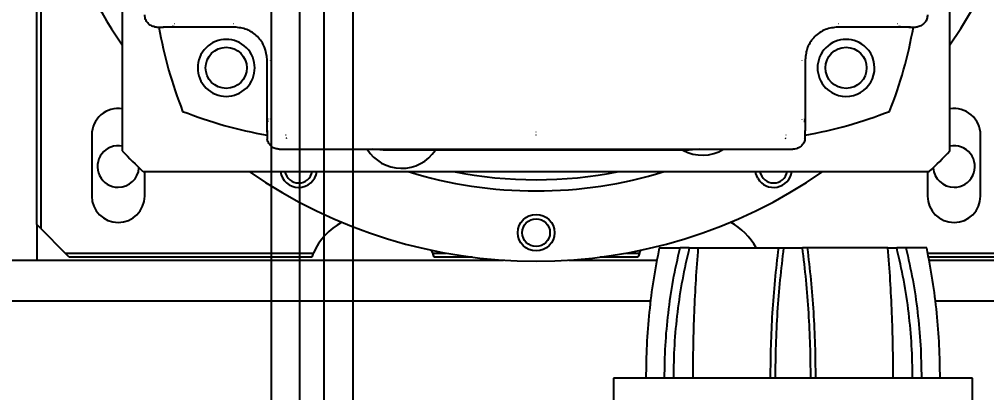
# Model space of a CAD drawing. Header units: inches. Extents: x -347369 to -260369, y 119522 to 149869.
# Drawn here: x -263201.9 to -262964.7, y 139558.1 to 139649.8 of the extents above; entities that cross this region are included whole.
import ezdxf

# ---------------------------------------------------------------- set-up
doc = ezdxf.new("R2010")
doc.units = ezdxf.units.IN
doc.header["$LTSCALE"] = 300
doc.linetypes.add('DOT2', pattern=[0.635, 0, -0.635])
doc.layers.add('INCASTELLATURA MOT', color=4, linetype='Continuous')
doc.layers.add('QUOTE', color=7, linetype='Continuous')
doc.styles.get("Standard").update_dxf_attribs({"font": 'romans.shx'})
doc.dimstyles.new('sc1a100_pollici', dxfattribs={"dimscale": 100, "dimtxt": 3, "dimasz": 3, "dimexe": 0, "dimexo": 0, "dimgap": 1, "dimtad": 1, "dimzin": 12, "dimdsep": 46, "dimtxsty": 'Standard', "dimblk": 'CLOSEDBLANK', "dimcen": 1, "dimclrd": 253, "dimclre": 253, "dimclrt": 2, "dimadec": 0, "dimazin": 3, "dimtfac": 1, "dimtmove": 0, "dimatfit": 1, "dimldrblk": 'CLOSEDBLANK', "dimfxl": 1, "dimtolj": 1, "dimtzin": 0, "dimarcsym": 0})

# ---------------------------------------------------------------- blocks, each defined once
blk = doc.blocks.new('_ClosedBlank')
at = {"color": 0, "linetype": 'ByBlock', "lineweight": -2}
for p, q in [((-1, 0.16667), (0, 0)), ((-1, 0.16667), (-1, -0.16667)), ((0, 0), (-1, -0.16667))]:
    blk.add_line(p, q, dxfattribs=at)
blk = doc.blocks.new('*D12')
at = {"layer": 'Defpoints', "color": 0, "transparency": 16777216}
for p in [(-263135.17, 139932.66), (-261590.13, 139932.66), (-262190.13, 138999.66)]:
    blk.add_point(p, dxfattribs=at)
at = {"layer": 'QUOTE', "color": 253, "lineweight": -2, "transparency": 16777216}
for p, q in [((-261590.13, 140232.66), (-261590.13, 140532.66)), ((-263135.17, 139932.66), (-261590.13, 139932.66)), ((-261590.13, 139932.66), (-261590.13, 138999.66)), ((-262190.13, 138999.66), (-261590.13, 138999.66)), ((-261590.13, 138699.66), (-261590.13, 135456.8))]:
    blk.add_line(p, q, dxfattribs=at)
at = {"layer": 'QUOTE', "color": 253, "lineweight": -2, "transparency": 16777216, "xscale": 300, "yscale": 300, "zscale": 300}
for p, rotation in [((-261590.13, 139932.66), 270), ((-261590.13, 138999.66), 90)]:
    blk.add_blockref('_ClosedBlank', p, dxfattribs=dict(at, rotation=rotation))
at = {"layer": 'QUOTE', "color": 2, "transparency": 16777216, "char_height": 300, "attachment_point": 5, "rotation": 90}
for s, insert in [('\\A1;[3\'-0 3/4"]', (-261261.56, 136928.23)), ('\\A1;933', (-261840.13, 136928.23))]:
    blk.add_mtext(s, dxfattribs=dict(at, insert=insert))
blk = doc.blocks.new('*U45')
at = {"layer": 'INCASTELLATURA MOT', "linetype": 'Continuous'}
for p, q in [((-10, 658), (-10, 412)), ((-3, 420.5), (-3, 658))]:
    blk.add_line(p, q, dxfattribs=at)
blk = doc.blocks.new('*U46')
at = {"layer": 'INCASTELLATURA MOT'}
for p, q in [((3, 420.5), (3, 658)), ((10, 658), (10, 408))]:
    blk.add_line(p, q, dxfattribs=at)
blk = doc.blocks.new('A$C11159156')
at = {"layer": 'INCASTELLATURA MOT', "color": 40, "linetype": 'Continuous', "lineweight": 25}
for p, q in [((-385.5, 860.66), (-385.5, 667.82)), ((-182.5, 667.82), (-182.5, 860.66)), ((-406.5, 649.74), (-406.5, 748.56)), ((-405.5, 742.1), (-405.5, 648.74)), ((-372.39, 698.24), (-373.2, 698.41)), ((-373.12, 698.32), (-372.8, 698.28)), ((-372.39, 698.24), (-372.47, 698.31)), ((-358, 698.24), (-372.39, 698.24)), ((-195.61, 698.24), (-210, 698.24)), ((-194.73, 698.38), (-195.61, 698.24)), ((-195.61, 698.24), (-195.53, 698.31)), ((-195.16, 698.28), (-194.96, 698.31)), ((-350, 675.85), (-350, 690.24)), ((-218, 690.24), (-218, 675.85)), ((-350, 675.85), (-349.93, 675.77)), ((-349.86, 674.97), (-350, 675.85)), ((-349.97, 675.54), (-349.93, 675.2)), ((-218, 675.85), (-218.17, 675.04)), ((-218.08, 675.12), (-218.04, 675.44)), ((-218, 675.85), (-218.07, 675.77)), ((-393, 671.74), (-393, 656.74)), ((-175, 656.74), (-175, 671.74)), ((-347, 668.24), (-221, 668.24)), ((-342, 668.24), (-226, 668.24)), ((-321.5, 667.99), (-324.07, 668.24)), ((-246.5, 667.99), (-321.5, 667.99)), ((-243.93, 668.24), (-246.5, 667.99)), ((-380.42, 662.74), (-187.58, 662.74)), ((-380, 656.74), (-380, 662.74)), ((-188, 662.74), (-188, 656.74)), ((-405.5, 648.74), (-406.5, 649.74)), ((-406.5, 649.74), (-406.5, 641)), ((-405.5, 648.74), (-399.5, 642.74)), ((-309.71, 643.45), (-309.38, 642.74)), ((-258.62, 642.74), (-258.29, 643.45)), ((-253.81, 644), (-248.7, 644)), ((-246.44, 644), (-248.7, 644)), ((-246.44, 644), (-244.35, 644)), ((-244.3, 644), (-224.5, 644)), ((-224.5, 644), (-223.31, 644)), ((-223.31, 644), (-218.69, 644)), ((-217.5, 644), (-218.69, 644)), ((-197.7, 644), (-217.5, 644)), ((-197.65, 644), (-195.56, 644)), ((-193.3, 644), (-195.56, 644)), ((-188.19, 644), (-193.3, 644)), ((-424, 641), (-406.5, 641)), ((-406.5, 641), (-292.01, 641)), ((-399.5, 642.74), (-338.62, 642.74)), ((-398.5, 641.74), (-399.5, 642.74)), ((-339.02, 641.74), (-398.5, 641.74)), ((-309.38, 642.74), (-306.14, 642.74)), ((-299.68, 641.74), (-308.98, 641.74)), ((-275.99, 641), (-254.36, 641)), ((-259.02, 641.74), (-268.32, 641.74)), ((-261.86, 642.74), (-258.62, 642.74)), ((-187.96, 642.74), (-168.5, 642.74)), ((-169.5, 641.74), (-187.78, 641.74)), ((-187.64, 641), (-161.5, 641)), ((-429, 631), (-255.9, 631)), ((-186.1, 631), (-139, 631)), ((-265, 612), (-265, 602.47)), ((-177, 612), (-265, 612)), ((-177, 602.53), (-177, 612))]:
    blk.add_line(p, q, dxfattribs=at)
at = {"layer": 'INCASTELLATURA MOT', "color": 40, "linetype": 'DOT2', "lineweight": 18}
for p, q in [((-358.2, 699.07), (-372.63, 699.07)), ((-195.37, 699.07), (-209.8, 699.07)), ((-349.17, 675.61), (-349.17, 690.04)), ((-218.83, 690.04), (-218.83, 675.61))]:
    blk.add_line(p, q, dxfattribs=at)
at = {"layer": 'INCASTELLATURA MOT', "color": 40, "linetype": 'Continuous', "lineweight": 25, "flags": 128}
blk.add_lwpolyline([(-229.65, 661.1), (-230.12, 662.29), (-230.21, 662.74)], dxfattribs=at)
at = {"layer": 'INCASTELLATURA MOT', "color": 40, "linetype": 'Continuous', "lineweight": 25}
for centre, radius in [((-360.01, 688.23), 5.05), ((-207.99, 688.23), 5.05), ((-284, 647.74), 4.5), ((-284, 647.74), 3.4)]:
    blk.add_circle(centre, radius, dxfattribs=at)
for centre, radius, start, end in [((-284, 764.24), 123.5, 325.2717, 34.7283), ((-284, 764.24), 123.5, 180, 214.7283), ((-271.23, 716.71), 106.9, 189.9458, 201.4929), ((-296.77, 716.71), 106.9, 338.5071, 350.0529), ((-360.01, 688.23), 7, 315, 135), ((-207.99, 688.23), 7, 45, 225), ((-360.01, 688.23), 7, 135, 315), ((-207.99, 688.23), 7, 225, 45), ((-386.5, 671.74), 6.5, 81.1501, 180), ((-331.53, 777.01), 106.9, 248.5071, 260.0529), ((-236.47, 777.01), 106.9, 279.9458, 291.4929), ((-181.5, 671.74), 6.5, 0, 98.8499), ((-386.5, 664), 5.1, 78.6923, 270), ((-181.5, 664), 5.1, 270, 101.3077), ((-284, 764.24), 140, 223.5312, 226.4688), ((-317, 673.56), 10, 212.1384, 326.1538), ((-243.22, 676.78), 10, 241.5376, 301.3363), ((-284, 764.24), 140, 313.5312, 316.4688), ((-386.5, 664), 5.1, 270, 356.457), ((-284, 764.24), 123.5, 235.2717, 304.7283), ((-342.25, 663.35), 4.5, 187.7656, 352.2344), ((-342.25, 663.35), 3.4, 190.3019, 349.6981), ((-284, 764.24), 106.25, 252.8031, 287.1969), ((-284, 764.24), 103.5, 258.718, 281.282), ((-225.75, 663.35), 4.5, 210, 352.2344), ((-225.75, 663.35), 3.4, 190.3019, 349.6981), ((-181.5, 664), 5.1, 183.543, 270), ((-386.5, 656.74), 6.5, 180, 0), ((-181.5, 656.74), 6.5, 180, 0), ((-324, 636.24), 16, 118.5209, 156.0305), ((-244, 636.24), 16, 29.0125, 61.4791), ((-324, 636.24), 16, 156.0305, 159.8945), ((-324, 636.24), 16, 20.1055, 23.9695), ((-244, 636.24), 16, 156.0305, 159.8945)]:
    blk.add_arc(centre, radius, start, end, dxfattribs=at)
at = {"layer": 'INCASTELLATURA MOT', "color": 40, "linetype": 'DOT2', "lineweight": 18}
for radius, start, end in [(106.26, 252.7856, 287.2144), (106.11, 253.0477, 286.9523), (102.5, 261.9901, 278.0099)]:
    blk.add_arc((-284, 764.24), radius, start, end, dxfattribs=at)
for points, knots in [([(-373.2, 698.41), (-373.64, 698.47), (-374.78, 698.62), (-376.19, 699.76), (-377.18, 701.37), (-377.28, 702.5), (-377.33, 703.06)], [0, 0, 0, 0, 0.192521, 0.505982, 0.752971, 1, 1, 1, 1]), ([(-372.63, 699.07), (-373.19, 699.13), (-374.33, 699.26), (-375.67, 700.24), (-376.47, 701.55), (-376.55, 702.45), (-376.58, 702.9)], [0, 0, 0, 0, 0.280054, 0.559553, 0.779753, 1, 1, 1, 1]), ([(-191.42, 702.9), (-191.48, 702.32), (-191.61, 701.17), (-192.72, 699.89), (-194.04, 699.18), (-194.93, 699.11), (-195.37, 699.07)], [0, 0, 0, 0, 0.279368, 0.558725, 0.779272, 1, 1, 1, 1]), ([(-190.67, 703.06), (-190.75, 702.34), (-190.92, 700.9), (-192.28, 699.32), (-193.65, 698.51), (-194.47, 698.41), (-194.73, 698.38)], [0, 0, 0, 0, 0.316394, 0.632775, 0.882383, 1, 1, 1, 1]), ([(-372.47, 698.31), (-372.48, 698.31), (-372.51, 698.33), (-372.56, 698.5), (-372.61, 698.77), (-372.62, 698.97), (-372.63, 699.07)], [0, 0, 0, 0, 0.048328, 0.417876, 0.708949, 1, 1, 1, 1]), ([(-349.17, 690.04), (-349.24, 690.92), (-349.39, 692.67), (-350.57, 695.1), (-352.47, 697.21), (-355.1, 698.76), (-357.17, 698.97), (-358.2, 699.07)], [0, 0, 0, 0, 0.186755, 0.373652, 0.560269, 0.780185, 1, 1, 1, 1]), ([(-358, 698.24), (-358.03, 698.25), (-358.08, 698.28), (-358.14, 698.5), (-358.18, 698.77), (-358.19, 698.97), (-358.2, 699.07)], [0, 0, 0, 0, 0.279697, 0.559402, 0.77971, 1, 1, 1, 1]), ([(-209.8, 699.07), (-210.68, 699), (-212.43, 698.85), (-214.86, 697.67), (-216.97, 695.77), (-218.52, 693.14), (-218.73, 691.07), (-218.83, 690.04)], [0, 0, 0, 0, 0.1867529, 0.3736549, 0.5602687, 0.7801835, 1, 1, 1, 1]), ([(-210, 698.24), (-209.97, 698.25), (-209.92, 698.28), (-209.86, 698.5), (-209.82, 698.77), (-209.81, 698.97), (-209.8, 699.07)], [0, 0, 0, 0, 0.279697, 0.559402, 0.77971, 1, 1, 1, 1]), ([(-195.53, 698.31), (-195.52, 698.31), (-195.49, 698.33), (-195.44, 698.5), (-195.39, 698.77), (-195.38, 698.97), (-195.37, 699.07)], [0, 0, 0, 0, 0.048329, 0.417877, 0.70895, 1, 1, 1, 1]), ([(-350, 690.24), (-349.99, 690.21), (-349.96, 690.16), (-349.74, 690.1), (-349.47, 690.06), (-349.27, 690.05), (-349.17, 690.04)], [0, 0, 0, 0, 0.279697, 0.559402, 0.77971, 1, 1, 1, 1]), ([(-218, 690.24), (-218.01, 690.21), (-218.04, 690.16), (-218.26, 690.1), (-218.53, 690.06), (-218.73, 690.05), (-218.83, 690.04)], [0, 0, 0, 0, 0.279697, 0.559402, 0.77971, 1, 1, 1, 1]), ([(-349.93, 675.77), (-349.93, 675.76), (-349.91, 675.73), (-349.74, 675.68), (-349.47, 675.63), (-349.27, 675.62), (-349.17, 675.61)], [0, 0, 0, 0, 0.048328, 0.417876, 0.708949, 1, 1, 1, 1]), ([(-345.18, 670.91), (-345.9, 670.99), (-347.34, 671.16), (-348.92, 672.52), (-349.73, 673.89), (-349.83, 674.71), (-349.86, 674.97)], [0, 0, 0, 0, 0.316394, 0.632775, 0.882383, 1, 1, 1, 1]), ([(-345.34, 671.66), (-345.92, 671.72), (-347.07, 671.85), (-348.35, 672.96), (-349.06, 674.28), (-349.13, 675.17), (-349.17, 675.61)], [0, 0, 0, 0, 0.279368, 0.558726, 0.779272, 1, 1, 1, 1]), ([(-218.17, 675.04), (-218.23, 674.6), (-218.38, 673.46), (-219.52, 672.05), (-221.13, 671.06), (-222.26, 670.96), (-222.82, 670.91)], [0, 0, 0, 0, 0.192521, 0.505982, 0.752971, 1, 1, 1, 1]), ([(-218.83, 675.61), (-218.89, 675.05), (-219.02, 673.91), (-220, 672.57), (-221.31, 671.77), (-222.21, 671.69), (-222.66, 671.66)], [0, 0, 0, 0, 0.280054, 0.559553, 0.779753, 1, 1, 1, 1]), ([(-218.07, 675.77), (-218.07, 675.76), (-218.09, 675.73), (-218.26, 675.68), (-218.53, 675.63), (-218.73, 675.62), (-218.83, 675.61)], [0, 0, 0, 0, 0.048328, 0.417876, 0.708949, 1, 1, 1, 1]), ([(-284, 672.44), (-289.75, 672.43), (-301.26, 672.4), (-317.25, 672.22), (-331.96, 671.97), (-340.88, 671.76), (-345.34, 671.66)], [0, 0, 0, 0, 0.279995, 0.5599902, 0.779995, 1, 1, 1, 1]), ([(-345.18, 670.91), (-345.2, 670.94), (-345.23, 670.99), (-345.28, 671.18), (-345.32, 671.41), (-345.33, 671.58), (-345.34, 671.66)], [0, 0, 0, 0, 0.279785, 0.559583, 0.779801, 1, 1, 1, 1]), ([(-284, 671.69), (-289.74, 671.68), (-301.22, 671.65), (-317.17, 671.47), (-331.83, 671.22), (-340.73, 671.01), (-345.18, 670.91)], [0, 0, 0, 0, 0.279995, 0.55999, 0.779995, 1, 1, 1, 1]), ([(-222.66, 671.66), (-228.34, 671.79), (-239.7, 672.05), (-255.66, 672.28), (-270.44, 672.42), (-279.48, 672.43), (-284, 672.44)], [0, 0, 0, 0, 0.279996, 0.559991, 0.779995, 1, 1, 1, 1]), ([(-284, 671.69), (-284, 671.72), (-284, 671.77), (-284, 672.02), (-284, 672.28), (-284, 672.44)], [0, 0, 0, 0, 0.280797, 0.561625, 1, 1, 1, 1]), ([(-222.82, 670.91), (-228.49, 671.04), (-239.82, 671.29), (-255.74, 671.53), (-270.47, 671.67), (-279.49, 671.68), (-284, 671.69)], [0, 0, 0, 0, 0.279996, 0.559991, 0.779995, 1, 1, 1, 1]), ([(-222.82, 670.91), (-222.8, 670.94), (-222.77, 670.99), (-222.72, 671.18), (-222.68, 671.41), (-222.67, 671.58), (-222.66, 671.66)], [0, 0, 0, 0, 0.2797918, 0.5595767, 0.7797938, 1, 1, 1, 1]), ([(-347, 668.24), (-346.83, 668.28), (-346.49, 668.37), (-345.88, 669.11), (-345.44, 670.23), (-345.18, 670.91)], [0, 0, 0, 0, 0.280011, 0.560022, 1, 1, 1, 1]), ([(-222.82, 670.91), (-222.65, 670.46), (-222.31, 669.54), (-221.71, 668.5), (-221.27, 668.34), (-221, 668.24)], [0, 0, 0, 0, 0.280011, 0.560022, 1, 1, 1, 1])]:
    blk.add_open_spline(points, degree=3, knots=knots, dxfattribs=at)
at = {"layer": 'INCASTELLATURA MOT', "color": 40, "linetype": 'Continuous', "lineweight": 25}
for points, knots in [([(-377.57, 698.34), (-377.71, 698.35), (-378.19, 698.41), (-378.91, 698.87), (-379.59, 699.62), (-379.95, 700.46), (-379.99, 701.02), (-380, 701.24)], [0, 0, 0, 0, 0.10491, 0.349444, 0.594345, 0.839306, 1, 1, 1, 1]), ([(-188, 701.24), (-188.03, 700.9), (-188.1, 700.23), (-188.62, 699.33), (-189.38, 698.66), (-190.04, 698.34), (-190.4, 698.31), (-190.43, 698.3)], [0, 0, 0, 0, 0.244632, 0.489247, 0.734243, 0.979317, 1, 1, 1, 1]), ([(-377.57, 698.3), (-377.32, 698.28), (-376.8, 698.25), (-375.85, 698.24), (-375.37, 698.24)], [0, 0, 0, 0, 0.498303, 1, 1, 1, 1]), ([(-372.39, 698.24), (-373.05, 698.24), (-374.28, 698.24), (-375.1, 698.24), (-375.49, 698.24)], [0, 0, 0, 0, 0.5292392, 1, 1, 1, 1]), ([(-373.33, 698.32), (-373.19, 698.3), (-372.9, 698.27), (-372.62, 698.29), (-372.47, 698.3)], [0, 0, 0, 0, 0.50286, 1, 1, 1, 1]), ([(-350, 690.24), (-350.11, 691.28), (-350.28, 692.84), (-351.3, 694.7), (-352.31, 695.93), (-353.53, 696.94), (-355.4, 697.96), (-356.96, 698.13), (-358, 698.24)], [0, 0, 0, 0, 0.2494297, 0.3757677, 0.4999776, 0.6241943, 0.7505469, 1, 1, 1, 1]), ([(-210, 698.24), (-211.04, 698.13), (-212.6, 697.96), (-214.46, 696.94), (-215.69, 695.93), (-216.7, 694.71), (-217.72, 692.84), (-217.89, 691.28), (-218, 690.24)], [0, 0, 0, 0, 0.24943, 0.375768, 0.499978, 0.624194, 0.750547, 1, 1, 1, 1]), ([(-192.2, 698.24), (-192.42, 698.24), (-193.21, 698.24), (-194.6, 698.24), (-195.61, 698.24)], [0, 0, 0, 0, 0.278012, 1, 1, 1, 1]), ([(-195.53, 698.3), (-195.38, 698.29), (-195.1, 698.27), (-194.81, 698.3), (-194.67, 698.32)], [0, 0, 0, 0, 0.497154, 1, 1, 1, 1]), ([(-192.62, 698.24), (-192.15, 698.24), (-191.2, 698.25), (-190.68, 698.28), (-190.43, 698.3)], [0, 0, 0, 0, 0.501698, 1, 1, 1, 1]), ([(-350, 672.44), (-350, 672.66), (-350, 673.45), (-350, 674.84), (-350, 675.85)], [0, 0, 0, 0, 0.278013, 1, 1, 1, 1]), ([(-349.94, 675.77), (-349.95, 675.62), (-349.97, 675.34), (-349.94, 675.05), (-349.92, 674.91)], [0, 0, 0, 0, 0.497154, 1, 1, 1, 1]), ([(-218.08, 674.91), (-218.06, 675.05), (-218.03, 675.34), (-218.05, 675.62), (-218.06, 675.77)], [0, 0, 0, 0, 0.50286, 1, 1, 1, 1]), ([(-218, 675.85), (-218, 675.19), (-218, 673.96), (-218, 673.14), (-218, 672.75)], [0, 0, 0, 0, 0.5292387, 1, 1, 1, 1]), ([(-350, 672.86), (-350, 672.39), (-349.99, 671.44), (-349.96, 670.92), (-349.94, 670.67)], [0, 0, 0, 0, 0.501697, 1, 1, 1, 1]), ([(-218.06, 670.67), (-218.04, 670.92), (-218.01, 671.44), (-218, 672.39), (-218, 672.87)], [0, 0, 0, 0, 0.498303, 1, 1, 1, 1]), ([(-347, 668.24), (-347.34, 668.27), (-348.01, 668.34), (-348.91, 668.86), (-349.58, 669.62), (-349.9, 670.28), (-349.93, 670.64), (-349.94, 670.67)], [0, 0, 0, 0, 0.244632, 0.489247, 0.734243, 0.979317, 1, 1, 1, 1]), ([(-218.1, 670.67), (-218.11, 670.53), (-218.17, 670.05), (-218.63, 669.33), (-219.38, 668.65), (-220.22, 668.29), (-220.78, 668.25), (-221, 668.24)], [0, 0, 0, 0, 0.10491, 0.349444, 0.594345, 0.839306, 1, 1, 1, 1]), ([(-253.81, 644), (-254.32, 641.39), (-255.32, 636.18), (-256.32, 628.2), (-256.96, 620.14), (-257.04, 614.71), (-257.08, 612)], [0, 0, 0, 0, 0.248179, 0.496365, 0.748182, 1, 1, 1, 1]), ([(-252.5, 612), (-252.46, 614.67), (-252.37, 620.02), (-251.63, 628.05), (-250.48, 636.06), (-249.3, 641.35), (-248.7, 644)], [0, 0, 0, 0, 0.248207, 0.496412, 0.748209, 1, 1, 1, 1]), ([(-246.44, 644), (-247.04, 641.4), (-248.24, 636.19), (-249.43, 628.21), (-250.2, 620.14), (-250.29, 614.71), (-250.34, 612)], [0, 0, 0, 0, 0.248069, 0.496145, 0.748071, 1, 1, 1, 1]), ([(-244.3, 644), (-244.5, 641.39), (-244.89, 636.18), (-245.28, 628.2), (-245.53, 620.14), (-245.57, 614.71), (-245.58, 612)], [0, 0, 0, 0, 0.248179, 0.496365, 0.748182, 1, 1, 1, 1]), ([(-226.5, 612), (-226.48, 614.67), (-226.43, 620.02), (-226.04, 628.05), (-225.44, 636.06), (-224.81, 641.35), (-224.5, 644)], [0, 0, 0, 0, 0.248207, 0.496412, 0.748209, 1, 1, 1, 1]), ([(-223.31, 644), (-223.62, 641.4), (-224.26, 636.19), (-224.88, 628.21), (-225.29, 620.14), (-225.34, 614.71), (-225.36, 612)], [0, 0, 0, 0, 0.248069, 0.496145, 0.748071, 1, 1, 1, 1]), ([(-216.64, 612), (-216.66, 614.67), (-216.71, 620.02), (-217.11, 628.05), (-217.73, 636.07), (-218.37, 641.36), (-218.69, 644)], [0, 0, 0, 0, 0.248105, 0.496208, 0.748108, 1, 1, 1, 1]), ([(-217.5, 644), (-217.19, 641.39), (-216.58, 636.18), (-215.97, 628.2), (-215.57, 620.14), (-215.52, 614.71), (-215.5, 612)], [0, 0, 0, 0, 0.248179, 0.496365, 0.748182, 1, 1, 1, 1]), ([(-196.42, 612), (-196.43, 614.67), (-196.46, 620.02), (-196.71, 628.05), (-197.1, 636.06), (-197.5, 641.35), (-197.7, 644)], [0, 0, 0, 0, 0.248207, 0.496412, 0.748209, 1, 1, 1, 1]), ([(-191.66, 612), (-191.7, 614.67), (-191.8, 620.02), (-192.55, 628.05), (-193.73, 636.07), (-194.95, 641.36), (-195.56, 644)], [0, 0, 0, 0, 0.248105, 0.496208, 0.748108, 1, 1, 1, 1]), ([(-193.3, 644), (-192.71, 641.39), (-191.54, 636.18), (-190.39, 628.2), (-189.63, 620.14), (-189.54, 614.71), (-189.5, 612)], [0, 0, 0, 0, 0.248179, 0.496365, 0.748182, 1, 1, 1, 1]), ([(-184.92, 612), (-184.96, 614.67), (-185.03, 620.02), (-185.67, 628.05), (-186.66, 636.06), (-187.68, 641.35), (-188.19, 644)], [0, 0, 0, 0, 0.248207, 0.496412, 0.748209, 1, 1, 1, 1])]:
    blk.add_open_spline(points, degree=3, knots=knots, dxfattribs=at)

msp = doc.modelspace()

# ---------------------------------------------------------------- block references
for name, p in [('*U45', (-263130.166, 138999.656)), ('A$C11159156', (-262791.171, 138949.656)), ('*U46', (-263130.166, 138999.656))]:
    msp.add_blockref(name, p)

# ---------------------------------------------------------------- dimensions: what is measured, and where the dimension line sits
at = {"layer": 'QUOTE'}
dim = msp.add_linear_dim(base=(-261590.132, 139932.656), p1=(-262190.132, 138999.656), p2=(-263135.166, 139932.656), angle=90, dimstyle='sc1a100_pollici', override={"dimpost": '\\X'}, dxfattribs=at)
dim.commit()
dim.dimension.update_dxf_attribs({"geometry": '*D12', "text_midpoint": (-261590.132, 136928.227), "dimtype": 160})

doc.saveas('drawing.dxf')
